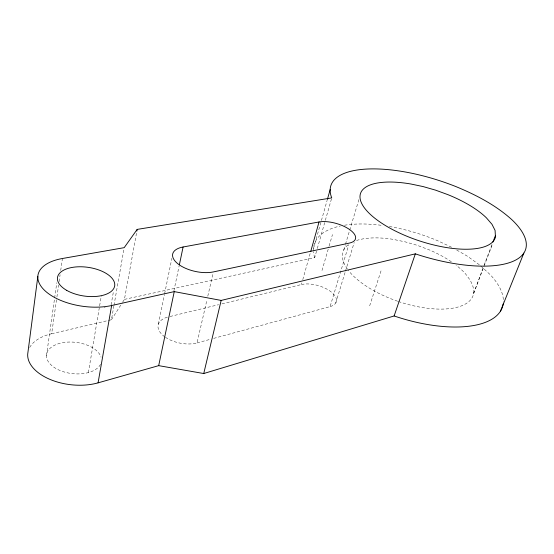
<?xml version="1.0" encoding="UTF-8"?>
<svg xmlns="http://www.w3.org/2000/svg" width="554" height="554" viewBox="0 0 554 554"><rect width="100%" height="100%" fill="white"/><g stroke="black" fill="none" stroke-linecap="round" stroke-linejoin="round"><path stroke-width="0.42" stroke-dasharray="2.77 2.08" d="M46.474 355.543L56.792 282.762M29.694 347.448A46.127 26.253 6.6 0 1 51.66 333.737L56.792 297.83M56.917 296.972L58.627 285.005M59.119 281.584L60.095 274.749M60.705 270.47L62.415 258.503M88.377 372.593L99.485 306.674M99.63 305.829L101.34 295.684M111.105 304.901L113.487 291.266M51.66 333.737L111.444 319.748L113.84 306.175M113.992 305.33L124.041 248.511M122.573 302.29L124.428 299.382L136.72 231.932M158.396 324.104L164.441 294.596M164.614 293.752L171.865 258.337M173.914 290.788L179.212 265.525M165.438 337.296A24.75 13.338 11.6 0 0 197.037 342.926L207.03 299.492M207.798 296.148L213.179 272.762M221.953 303.876L301.39 284.555L301.854 282.914M302.782 279.618L310.448 252.437M313.509 248.448L327.137 200.306M124.428 299.382L314.7 257.645L317.068 249.348M317.303 248.517L325.115 221.143M325.357 220.312L331.742 197.91M321.999 270.477L328.896 246.821M329.131 246.004L332.462 234.591M343.75 249.986L345.246 245.013M345.495 244.182L349.477 230.928M349.726 230.097L358.937 199.433M213.671 338.39L330.087 306.604L348.791 244.75M335.724 303.031L345.211 271.938M345.461 271.121L354.193 242.479M369.67 305.801L381.609 269.085M398.43 301.514A68.627 29.646 18.6 0 0 473.656 293.433L483.787 265.982M484.092 265.186L492.021 244.453M473.656 293.433L492.589 243.968M111.444 319.748L122.109 303.017M197.037 342.926L210.347 339.297M170.106 316.486L218.608 304.693M104.339 307.567L105.135 307.387M451.558 247.229L437.355 240.588A99.159 42.907 18.6 0 0 388.596 226.371M456.711 250.034L467.521 256.28L480.11 265.338M480.74 265.92L490.401 274.867A99.159 42.907 18.6 0 1 503.337 302.304M473.414 293.101L473.144 287.034L470.45 280.525L465.505 273.828A67.934 29.334 18.6 0 0 456.081 265.186M100.509 364.331A27.658 15.734 6.6 0 1 57.464 369.324A27.658 15.734 6.6 0 1 59.472 343.418A27.658 15.734 6.6 0 1 101.063 357.191M451.344 261.758A67.934 29.334 18.6 0 0 428.872 249.709L417.183 245.311L405.216 241.869L392.814 239.293A68.627 29.646 18.6 0 0 355.599 240.81M314.7 257.645A99.159 42.907 18.6 0 1 313.509 251.668M313.46 250.844A99.159 42.907 18.6 0 1 340.322 226.018M344.463 225.236A99.159 42.907 18.6 0 1 382.599 225.464M164.773 336.832A24.75 13.338 11.6 0 1 167.592 317.117M301.39 284.555A21.682 10.429 16.3 0 1 330.856 291.688A21.682 10.429 16.3 0 1 330.087 306.604M397.64 301.244A68.627 29.646 18.6 0 1 348.224 270.2M347.351 269.009A68.627 29.646 18.6 0 1 348.639 244.383"/><path stroke-width="0.83" d="M37.824 276.543L27.7 354.138A46.127 26.253 6.6 0 0 50.733 379.705A46.127 26.253 6.6 0 0 98.072 382.849L158.693 365.647L203.74 373.534L394.123 315.96A99.159 42.907 18.6 0 0 503.164 303.938M98.072 382.849L111.638 305.524L174.254 291.612L221.164 300.42L415.327 253.85A102.448 38.538 18.2 0 0 510.504 262.298A102.448 38.538 18.2 0 0 511.827 219.668C495.705 205.112 476.211 194.994 456.267 186.733A102.448 38.538 18.2 0 0 331.742 197.91L137.177 229.398L124.193 247.659L62.415 258.503A48.205 24.168 8.2 0 0 44.632 290.421A48.205 24.168 8.2 0 0 111.638 305.524M136.873 231.087L137.177 229.398M179.392 264.68L183.097 246.994L319.042 221.967A22.472 9.425 16.2 0 1 349.532 229.494A22.472 9.425 16.2 0 1 349.29 243.102L213.366 271.924A25.775 12.174 12.3 0 1 177.571 263.552A25.775 12.174 12.3 0 1 183.097 246.994M158.693 365.647L174.254 291.612M203.74 373.534L221.164 300.42M310.683 251.613L319.042 221.967M327.372 199.475L330.198 189.516M394.123 315.96L415.327 253.85M492.935 242.063L495.38 235.679L495.075 230.395L491.994 224.315L486.426 217.867A70.178 26.336 18.2 0 0 448.027 194.703L435.61 190.161L423.152 186.587L410.839 183.997A70.891 26.62 18.2 0 0 360.765 201.185A70.891 26.62 18.2 0 0 431.095 244.307A70.891 26.62 18.2 0 0 495.643 235.99L495.38 235.679M500.484 311.161L523.855 253.074M66.695 290.358A28.905 14.487 8.2 0 0 114.082 287.858A28.905 14.487 8.2 0 0 77.477 266.834A28.905 14.487 8.2 0 0 66.695 290.358"/></g></svg>
